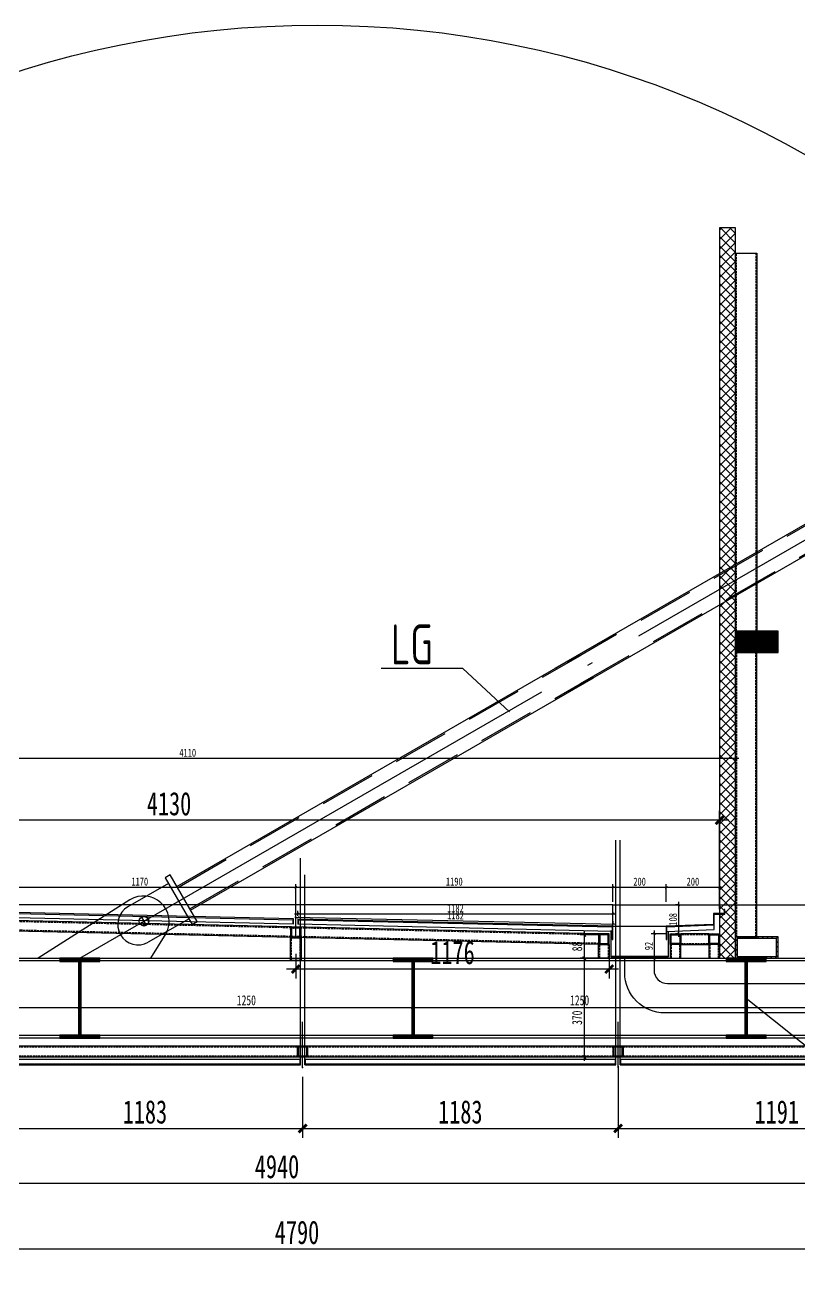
# Model space of a CAD drawing. Header units: millimetres. Extents: x 1519249 to 1604651, y -416196 to -347833.
# Drawn here: x 1575384 to 1578287, y -358724 to -354026 of the extents above; entities that cross this region are included whole.
import ezdxf

# ---------------------------------------------------------------- set-up
doc = ezdxf.new("R2010")
doc.units = ezdxf.units.MM
doc.header["$LTSCALE"] = 1000
doc.header["$MEASUREMENT"] = 0
for name, pattern in [('$0$DASH', [0.35, 0.25, -0.1]), ('D3轴线点划线', [1.9, 1.2, -0.3, 0.1, -0.3]), ('DASHED', [0.75, 0.5, -0.25]), ('DOTE', [2.42, 2, -0.2, 0.02, -0.2])]:
    doc.linetypes.add(name, pattern=pattern)
doc.layers.get('Defpoints').update_dxf_attribs({"color": 190})
for name, color, linetype in [('C-DOTE', 8, 'D3轴线点划线'), ('COLU_NUM', 7, 'Continuous'), ('F-CASTFIX', 1, 'Continuous'), ('F-hidden', 8, 'DASHED'), ('F-TEXT', 7, 'Continuous'), ('S-grid', 14, 'DOTE'), ('S-STEEL', 111, 'Continuous'), ('S-STEEL-COLU', 62, 'Continuous')]:
    doc.layers.add(name, color=color, linetype=linetype)
doc.styles.add('TSSD_Dimension', font='tssdeng.shx', dxfattribs={"width": 0.7, "bigfont": 'hztxt.shx'})
doc.styles.add('黑体', font='simhei.ttf', dxfattribs={"width": 0.7})
doc.dimstyles.new('副本 (3) BZ-35', dxfattribs={"dimscale": 35, "dimtxt": 2.5, "dimasz": 0.6, "dimexe": 1, "dimexo": 1, "dimgap": 0.5, "dimtad": 1, "dimdec": 0, "dimdsep": 46, "dimtxsty": '黑体', "dimblk": 'ARCHTICK', "dimcen": 3, "dimdle": 1, "dimclrd": 1, "dimclre": 1, "dimclrt": 2, "dimadec": 1, "dimazin": 0, "dimtfac": 1, "dimtdec": 0, "dimtix": 1, "dimtmove": 2, "dimatfit": 3, "dimldrblk": 'DOTSMALL', "dimfxl": 0, "dimtolj": 1, "dimtzin": 0, "dimarcsym": 0})
doc.dimstyles.new('副本 BZ-10', dxfattribs={"dimscale": 15, "dimtxt": 2.5, "dimasz": 0.6, "dimexe": 1, "dimexo": 1, "dimgap": 0.5, "dimtad": 1, "dimdec": 0, "dimdsep": 46, "dimtxsty": '黑体', "dimblk": 'ARCHTICK', "dimcen": 3, "dimdle": 1, "dimclrd": 1, "dimclre": 1, "dimclrt": 2, "dimadec": 1, "dimazin": 0, "dimtfac": 1, "dimtdec": 0, "dimtix": 1, "dimtmove": 2, "dimatfit": 3, "dimldrblk": 'DOTSMALL', "dimfxl": 0, "dimtolj": 1, "dimtzin": 0, "dimarcsym": 0})
doc.dimstyles.new('副本 BZ-6', dxfattribs={"dimscale": 12, "dimtxt": 2.5, "dimasz": 0.5, "dimexe": 1, "dimexo": 1, "dimgap": 0.5, "dimtad": 1, "dimdec": 0, "dimdsep": 46, "dimtxsty": '黑体', "dimblk": 'ARCHTICK', "dimcen": 3, "dimdle": 1, "dimclrd": 1, "dimclre": 1, "dimclrt": 2, "dimadec": 1, "dimazin": 0, "dimtfac": 1, "dimtdec": 0, "dimtix": 1, "dimtmove": 2, "dimatfit": 3, "dimldrblk": 'DOTSMALL', "dimfxl": 0, "dimtolj": 1, "dimtzin": 0, "dimarcsym": 0})

# ---------------------------------------------------------------- blocks, each defined once
blk = doc.blocks.new('*U4')
at = {"layer": 'C-DOTE'}
for p, q in [((50, 120), (92, 120)), ((71, 141), (71, 99))]:
    blk.add_line(p, q, dxfattribs=at)
at = {"layer": 'F-CASTFIX'}
for p, q in [((250, 211), (41, 211)), ((275, 180.5), (2344.7, 180.5)), ((275, 59.5), (2344.7, 59.5)), ((250, 29), (41, 29))]:
    blk.add_line(p, q, dxfattribs=at)
blk.add_lwpolyline([(250, 0), (275, 0), (275, 240), (250, 240)], close=True, dxfattribs=at)
blk.add_circle((71, 120), 21, dxfattribs=at)
blk.add_arc((41, 120), 91, 90, 270, dxfattribs=at)
at = {"layer": 'F-hidden', "color": 251, "ltscale": 0.5}
for p, q in [((275, 174.5), (2344.7, 174.5)), ((275, 65.5), (2344.7, 65.5))]:
    blk.add_line(p, q, dxfattribs=at)
blk = doc.blocks.new('*U3')
at = {"layer": 'C-DOTE'}
for p, q in [((50, 120), (92, 120)), ((71, 141), (71, 99))]:
    blk.add_line(p, q, dxfattribs=at)
at = {"layer": 'F-CASTFIX'}
for p, q in [((250, 211), (41, 211)), ((275, 180.5), (1712.3, 180.5)), ((275, 59.5), (1712.3, 59.5)), ((250, 29), (41, 29))]:
    blk.add_line(p, q, dxfattribs=at)
blk.add_lwpolyline([(250, 0), (275, 0), (275, 240), (250, 240)], close=True, dxfattribs=at)
blk.add_circle((71, 120), 21, dxfattribs=at)
blk.add_arc((41, 120), 91, 90, 270, dxfattribs=at)
at = {"layer": 'F-hidden', "color": 251, "ltscale": 0.5}
for p, q in [((275, 174.5), (1712.3, 174.5)), ((275, 65.5), (1712.3, 65.5))]:
    blk.add_line(p, q, dxfattribs=at)
blk = doc.blocks.new('_ArchTick')
at = {"color": 0, "linetype": 'ByBlock', "const_width": 0.5}
blk.add_lwpolyline([(-0.71, -0.71), (0.71, 0.71)], dxfattribs=at)
blk = doc.blocks.new('*D140')
at = {"color": 1, "lineweight": -2, "transparency": 16777216}
for p, q in [((1573993.9, -357709.4), (1575603.9, -357709.4)), ((1574008.9, -357810), (1574008.9, -357694.4)), ((1575588.9, -357810), (1575588.9, -357694.4))]:
    blk.add_line(p, q, dxfattribs=at)
at = {"layer": 'Defpoints', "color": 0, "transparency": 16777216}
for p in [(1575588.9, -357709.4), (1574008.9, -357825), (1575588.9, -357825)]:
    blk.add_point(p, dxfattribs=at)
at = {"color": 1, "lineweight": -2, "transparency": 16777216, "xscale": 9, "yscale": 9, "zscale": 9, "rotation": 180}
blk.add_blockref('_ArchTick', (1574008.9, -357709.4), dxfattribs=at)
at = {"color": 1, "lineweight": -2, "transparency": 16777216, "xscale": 9, "yscale": 9, "zscale": 9}
blk.add_blockref('_ArchTick', (1575588.9, -357709.4), dxfattribs=at)
at = {"color": 2, "transparency": 16777216, "insert": (1574798.9, -357683), "char_height": 37.5, "attachment_point": 5, "style": '黑体'}
blk.add_mtext('\\A1;1580', dxfattribs=at)
blk = doc.blocks.new('_DotSmall')
at = {"color": 0, "linetype": 'ByBlock', "const_width": 0.5}
blk.add_lwpolyline([(-0.0625, 0, 1), (0.0625, 0, 1)], format="xyb", close=True, dxfattribs=at)
blk = doc.blocks.new('*D141')
at = {"color": 1, "lineweight": -2, "transparency": 16777216}
for p, q in [((1575573.9, -357709.4), (1576853.9, -357709.4)), ((1575588.9, -357810), (1575588.9, -357694.4)), ((1576838.9, -357810), (1576838.9, -357694.4))]:
    blk.add_line(p, q, dxfattribs=at)
at = {"layer": 'Defpoints', "color": 0, "transparency": 16777216}
for p in [(1576838.9, -357709.4), (1575588.9, -357825), (1576838.9, -357825)]:
    blk.add_point(p, dxfattribs=at)
at = {"color": 1, "lineweight": -2, "transparency": 16777216, "xscale": 9, "yscale": 9, "zscale": 9, "rotation": 180}
blk.add_blockref('_ArchTick', (1575588.9, -357709.4), dxfattribs=at)
at = {"color": 1, "lineweight": -2, "transparency": 16777216, "xscale": 9, "yscale": 9, "zscale": 9}
blk.add_blockref('_ArchTick', (1576838.9, -357709.4), dxfattribs=at)
at = {"color": 2, "transparency": 16777216, "insert": (1576213.9, -357683), "char_height": 37.5, "attachment_point": 5, "style": '黑体'}
blk.add_mtext('\\A1;1250', dxfattribs=at)
blk = doc.blocks.new('*D142')
at = {"color": 1, "lineweight": -2, "transparency": 16777216}
for p, q in [((1576823.9, -357709.4), (1578103.9, -357709.4)), ((1576838.9, -357810), (1576838.9, -357694.4)), ((1578088.9, -357810), (1578088.9, -357694.4))]:
    blk.add_line(p, q, dxfattribs=at)
at = {"layer": 'Defpoints', "color": 0, "transparency": 16777216}
for p in [(1578088.9, -357709.4), (1576838.9, -357825), (1578088.9, -357825)]:
    blk.add_point(p, dxfattribs=at)
at = {"color": 1, "lineweight": -2, "transparency": 16777216, "xscale": 9, "yscale": 9, "zscale": 9, "rotation": 180}
blk.add_blockref('_ArchTick', (1576838.9, -357709.4), dxfattribs=at)
at = {"color": 1, "lineweight": -2, "transparency": 16777216, "xscale": 9, "yscale": 9, "zscale": 9}
blk.add_blockref('_ArchTick', (1578088.9, -357709.4), dxfattribs=at)
at = {"color": 2, "transparency": 16777216, "insert": (1577463.9, -357683), "char_height": 37.5, "attachment_point": 5, "style": '黑体'}
blk.add_mtext('\\A1;1250', dxfattribs=at)
blk = doc.blocks.new('*D143')
at = {"color": 1, "lineweight": -2, "transparency": 16777216}
for p, q in [((1578073.9, -357709.4), (1578813.9, -357709.4)), ((1578088.9, -357810), (1578088.9, -357694.4)), ((1578798.9, -357810), (1578798.9, -357694.4))]:
    blk.add_line(p, q, dxfattribs=at)
at = {"layer": 'Defpoints', "color": 0, "transparency": 16777216}
for p in [(1578798.9, -357709.4), (1578088.9, -357825), (1578798.9, -357825)]:
    blk.add_point(p, dxfattribs=at)
at = {"color": 1, "lineweight": -2, "transparency": 16777216, "xscale": 9, "yscale": 9, "zscale": 9, "rotation": 180}
blk.add_blockref('_ArchTick', (1578088.9, -357709.4), dxfattribs=at)
at = {"color": 1, "lineweight": -2, "transparency": 16777216, "xscale": 9, "yscale": 9, "zscale": 9}
blk.add_blockref('_ArchTick', (1578798.9, -357709.4), dxfattribs=at)
at = {"color": 2, "transparency": 16777216, "insert": (1578443.9, -357683), "char_height": 37.5, "attachment_point": 5, "style": '黑体'}
blk.add_mtext('\\A1;710', dxfattribs=at)
blk = doc.blocks.new('*D144')
at = {"color": 1, "lineweight": -2, "transparency": 16777216}
for p, q in [((1573858.9, -357341.5), (1573858.9, -356972.8)), ((1577988.9, -357341.5), (1577988.9, -356972.8)), ((1578023.9, -357007.8), (1573823.9, -357007.8))]:
    blk.add_line(p, q, dxfattribs=at)
at = {"layer": 'Defpoints', "color": 0, "transparency": 16777216}
for p in [(1573858.9, -357007.8), (1573858.9, -357376.5), (1577988.9, -357376.5)]:
    blk.add_point(p, dxfattribs=at)
at = {"color": 1, "lineweight": -2, "transparency": 16777216, "xscale": 21, "yscale": 21, "zscale": 21, "rotation": 180}
blk.add_blockref('_ArchTick', (1573858.9, -357007.8), dxfattribs=at)
at = {"color": 1, "lineweight": -2, "transparency": 16777216, "xscale": 21, "yscale": 21, "zscale": 21}
blk.add_blockref('_ArchTick', (1577988.9, -357007.8), dxfattribs=at)
at = {"color": 2, "transparency": 16777216, "insert": (1575923.9, -356946.1), "char_height": 87.5, "attachment_point": 5, "style": '黑体'}
blk.add_mtext('\\A1;4130', dxfattribs=at)
blk = doc.blocks.new('grgrgrthgthtj')
h = blk.add_hatch()
h.set_pattern_fill('ANSI31', color=2, scale=15)
h.paths.add_polyline_path([(1481953.8, -312443.6), (1481985.8, -312443.6), (1481985.8, -312411.6), (1481953.8, -312411.6)], flags=16)
h.paths.add_polyline_path([(1481949.8, -312447.6), (1481989.8, -312447.6), (1481989.8, -312407.6), (1481949.8, -312407.6)])
at = {"color": 2}
for points in [[(1481949.8, -312447.6), (1481989.8, -312447.6), (1481989.8, -312407.6), (1481949.8, -312407.6)], [(1481953.8, -312443.6), (1481985.8, -312443.6), (1481985.8, -312411.6), (1481953.8, -312411.6)]]:
    blk.add_lwpolyline(points, close=True, dxfattribs=at)
blk = doc.blocks.new('*D149')
at = {"color": 1, "lineweight": -2, "transparency": 16777216}
for p, q in [((1577576.9, -357259.2), (1577800.9, -357259.2)), ((1577588.9, -357313.2), (1577588.9, -357247.2)), ((1577788.9, -357313.2), (1577788.9, -357247.2))]:
    blk.add_line(p, q, dxfattribs=at)
at = {"layer": 'Defpoints', "color": 0, "transparency": 16777216}
for p in [(1577788.9, -357259.2), (1577588.9, -357325.2), (1577788.9, -357325.2)]:
    blk.add_point(p, dxfattribs=at)
at = {"color": 1, "lineweight": -2, "transparency": 16777216, "xscale": 6, "yscale": 6, "zscale": 6, "rotation": 180}
blk.add_blockref('_ArchTick', (1577588.9, -357259.2), dxfattribs=at)
at = {"color": 1, "lineweight": -2, "transparency": 16777216, "xscale": 6, "yscale": 6, "zscale": 6}
blk.add_blockref('_ArchTick', (1577788.9, -357259.2), dxfattribs=at)
at = {"color": 2, "transparency": 16777216, "insert": (1577688.9, -357238), "char_height": 30, "attachment_point": 5, "style": '黑体'}
blk.add_mtext('\\A1;200', dxfattribs=at)
blk = doc.blocks.new('*D150')
at = {"color": 1, "lineweight": -2, "transparency": 16777216}
for p, q in [((1577776.9, -357259.2), (1578000.9, -357259.2)), ((1577788.9, -357313.2), (1577788.9, -357247.2)), ((1577988.9, -357313.2), (1577988.9, -357247.2))]:
    blk.add_line(p, q, dxfattribs=at)
at = {"layer": 'Defpoints', "color": 0, "transparency": 16777216}
for p in [(1577988.9, -357259.2), (1577788.9, -357325.2), (1577988.9, -357325.2)]:
    blk.add_point(p, dxfattribs=at)
at = {"color": 1, "lineweight": -2, "transparency": 16777216, "xscale": 6, "yscale": 6, "zscale": 6, "rotation": 180}
blk.add_blockref('_ArchTick', (1577788.9, -357259.2), dxfattribs=at)
at = {"color": 1, "lineweight": -2, "transparency": 16777216, "xscale": 6, "yscale": 6, "zscale": 6}
blk.add_blockref('_ArchTick', (1577988.9, -357259.2), dxfattribs=at)
at = {"color": 2, "transparency": 16777216, "insert": (1577888.9, -357238), "char_height": 30, "attachment_point": 5, "style": '黑体'}
blk.add_mtext('\\A1;200', dxfattribs=at)
blk = doc.blocks.new('*D153')
at = {"color": 1, "lineweight": -2, "transparency": 16777216}
for p, q in [((1573858.9, -357969.9), (1573858.9, -358403.6)), ((1578798.9, -357969.9), (1578798.9, -358403.6)), ((1573823.9, -358368.6), (1578833.9, -358368.6))]:
    blk.add_line(p, q, dxfattribs=at)
at = {"layer": 'Defpoints', "color": 0, "transparency": 16777216}
for p in [(1573858.9, -357934.9), (1578798.9, -357934.9), (1578798.9, -358368.6)]:
    blk.add_point(p, dxfattribs=at)
at = {"color": 1, "lineweight": -2, "transparency": 16777216, "xscale": 21, "yscale": 21, "zscale": 21, "rotation": 180}
blk.add_blockref('_ArchTick', (1573858.9, -358368.6), dxfattribs=at)
at = {"color": 1, "lineweight": -2, "transparency": 16777216, "xscale": 21, "yscale": 21, "zscale": 21}
blk.add_blockref('_ArchTick', (1578798.9, -358368.6), dxfattribs=at)
at = {"color": 2, "transparency": 16777216, "insert": (1576328.9, -358306.9), "char_height": 87.5, "attachment_point": 5, "style": '黑体'}
blk.add_mtext('\\A1;4940', dxfattribs=at)
blk = doc.blocks.new('*D154')
at = {"color": 1, "lineweight": -2, "transparency": 16777216}
for p, q in [((1574008.9, -357860), (1574008.9, -358650.3)), ((1578798.9, -357860), (1578798.9, -358650.3)), ((1573973.9, -358615.3), (1578833.9, -358615.3))]:
    blk.add_line(p, q, dxfattribs=at)
at = {"layer": 'Defpoints', "color": 0, "transparency": 16777216}
for p in [(1574008.9, -357825), (1578798.9, -357825), (1578798.9, -358615.3)]:
    blk.add_point(p, dxfattribs=at)
at = {"color": 1, "lineweight": -2, "transparency": 16777216, "xscale": 21, "yscale": 21, "zscale": 21, "rotation": 180}
blk.add_blockref('_ArchTick', (1574008.9, -358615.3), dxfattribs=at)
at = {"color": 1, "lineweight": -2, "transparency": 16777216, "xscale": 21, "yscale": 21, "zscale": 21}
blk.add_blockref('_ArchTick', (1578798.9, -358615.3), dxfattribs=at)
at = {"color": 2, "transparency": 16777216, "insert": (1576403.9, -358553.6), "char_height": 87.5, "attachment_point": 5, "style": '黑体'}
blk.add_mtext('\\A1;4790', dxfattribs=at)
blk = doc.blocks.new('*D156')
at = {"color": 1, "lineweight": -2, "transparency": 16777216}
for p, q in [((1576399, -357508.4), (1576399, -357600.6)), ((1577575.2, -357508.4), (1577575.2, -357600.6)), ((1577610.2, -357565.6), (1576364, -357565.6))]:
    blk.add_line(p, q, dxfattribs=at)
at = {"layer": 'Defpoints', "color": 0, "transparency": 16777216}
for p in [(1576399, -357473.4), (1577575.2, -357473.4), (1576399, -357565.6)]:
    blk.add_point(p, dxfattribs=at)
at = {"color": 1, "lineweight": -2, "transparency": 16777216, "xscale": 21, "yscale": 21, "zscale": 21}
for p, rotation in [((1576399, -357565.6), 180.0000000000028), ((1577575.2, -357565.6), 2.797762022055394e-12)]:
    blk.add_blockref('_ArchTick', p, dxfattribs=dict(at, rotation=rotation))
at = {"color": 2, "transparency": 16777216, "insert": (1576987.1, -357504.3), "char_height": 87.5, "attachment_point": 5, "style": '黑体'}
blk.add_mtext('\\A1;1176', dxfattribs=at)
blk = doc.blocks.new('*D157')
at = {"color": 1, "lineweight": -2, "transparency": 16777216}
for p, q in [((1577556.2, -357437.4), (1577466.2, -357437.4)), ((1577481.2, -357422.4), (1577481.2, -357540)), ((1577556.2, -357525), (1577466.2, -357525))]:
    blk.add_line(p, q, dxfattribs=at)
at = {"layer": 'Defpoints', "color": 0, "transparency": 16777216}
for p in [(1577571.2, -357437.4), (1577481.2, -357525), (1577571.2, -357525)]:
    blk.add_point(p, dxfattribs=at)
at = {"color": 1, "lineweight": -2, "transparency": 16777216, "xscale": 9, "yscale": 9, "zscale": 9}
for p, rotation in [((1577481.2, -357437.4), 90), ((1577481.2, -357525), 270)]:
    blk.add_blockref('_ArchTick', p, dxfattribs=dict(at, rotation=rotation))
at = {"color": 2, "transparency": 16777216, "insert": (1577454.9, -357481.2), "char_height": 37.5, "attachment_point": 5, "rotation": 90, "style": '黑体'}
blk.add_mtext('\\A1;88', dxfattribs=at)
blk = doc.blocks.new('*D158')
at = {"color": 1, "lineweight": -2, "transparency": 16777216}
for p, q in [((1577560.2, -357525), (1577466.2, -357525)), ((1577481.2, -357510), (1577481.2, -357910)), ((1577560.2, -357895), (1577466.2, -357895))]:
    blk.add_line(p, q, dxfattribs=at)
at = {"layer": 'Defpoints', "color": 0, "transparency": 16777216}
for p in [(1577575.2, -357525), (1577481.2, -357895), (1577575.2, -357895)]:
    blk.add_point(p, dxfattribs=at)
at = {"color": 1, "lineweight": -2, "transparency": 16777216, "xscale": 9, "yscale": 9, "zscale": 9}
for p, rotation in [((1577481.2, -357525), 90), ((1577481.2, -357895), 270)]:
    blk.add_blockref('_ArchTick', p, dxfattribs=dict(at, rotation=rotation))
at = {"color": 2, "transparency": 16777216, "insert": (1577454.7, -357748.3), "char_height": 37.5, "attachment_point": 5, "rotation": 90, "style": '黑体'}
blk.add_mtext('\\A1;370', dxfattribs=at)
blk = doc.blocks.new('*D165')
at = {"color": 1, "lineweight": -2, "transparency": 16777216}
for p, q in [((1575241.9, -357969.9), (1575241.9, -358198.2)), ((1576424.9, -357969.9), (1576424.9, -358198.2)), ((1575206.9, -358163.2), (1576459.9, -358163.2))]:
    blk.add_line(p, q, dxfattribs=at)
at = {"layer": 'Defpoints', "color": 0, "transparency": 16777216}
for p in [(1575241.9, -357934.9), (1576424.9, -357934.9), (1576424.9, -358163.2)]:
    blk.add_point(p, dxfattribs=at)
at = {"color": 1, "lineweight": -2, "transparency": 16777216, "xscale": 21, "yscale": 21, "zscale": 21, "rotation": 180}
blk.add_blockref('_ArchTick', (1575241.9, -358163.2), dxfattribs=at)
at = {"color": 1, "lineweight": -2, "transparency": 16777216, "xscale": 21, "yscale": 21, "zscale": 21}
blk.add_blockref('_ArchTick', (1576424.9, -358163.2), dxfattribs=at)
at = {"color": 2, "transparency": 16777216, "insert": (1575833.4, -358101.9), "char_height": 87.5, "attachment_point": 5, "style": '黑体'}
blk.add_mtext('\\A1;1183', dxfattribs=at)
blk = doc.blocks.new('*D166')
at = {"color": 1, "lineweight": -2, "transparency": 16777216}
for p, q in [((1576424.9, -357969.9), (1576424.9, -358198.2)), ((1577607.9, -357930), (1577607.9, -358198.2)), ((1576389.9, -358163.2), (1577642.9, -358163.2))]:
    blk.add_line(p, q, dxfattribs=at)
at = {"layer": 'Defpoints', "color": 0, "transparency": 16777216}
for p in [(1577607.9, -357895), (1576424.9, -357934.9), (1577607.9, -358163.2)]:
    blk.add_point(p, dxfattribs=at)
at = {"color": 1, "lineweight": -2, "transparency": 16777216, "xscale": 21, "yscale": 21, "zscale": 21, "rotation": 180}
blk.add_blockref('_ArchTick', (1576424.9, -358163.2), dxfattribs=at)
at = {"color": 1, "lineweight": -2, "transparency": 16777216, "xscale": 21, "yscale": 21, "zscale": 21}
blk.add_blockref('_ArchTick', (1577607.9, -358163.2), dxfattribs=at)
at = {"color": 2, "transparency": 16777216, "insert": (1577016.4, -358101.9), "char_height": 87.5, "attachment_point": 5, "style": '黑体'}
blk.add_mtext('\\A1;1183', dxfattribs=at)
blk = doc.blocks.new('*D167')
at = {"color": 1, "lineweight": -2, "transparency": 16777216}
for p, q in [((1577607.9, -357930), (1577607.9, -358198.2)), ((1578798.9, -357930), (1578798.9, -358198.2)), ((1577572.9, -358163.2), (1578833.9, -358163.2))]:
    blk.add_line(p, q, dxfattribs=at)
at = {"layer": 'Defpoints', "color": 0, "transparency": 16777216}
for p in [(1577607.9, -357895), (1578798.9, -357895), (1578798.9, -358163.2)]:
    blk.add_point(p, dxfattribs=at)
at = {"color": 1, "lineweight": -2, "transparency": 16777216, "xscale": 21, "yscale": 21, "zscale": 21, "rotation": 180}
blk.add_blockref('_ArchTick', (1577607.9, -358163.2), dxfattribs=at)
at = {"color": 1, "lineweight": -2, "transparency": 16777216, "xscale": 21, "yscale": 21, "zscale": 21}
blk.add_blockref('_ArchTick', (1578798.9, -358163.2), dxfattribs=at)
at = {"color": 2, "transparency": 16777216, "insert": (1578203.4, -358101.9), "char_height": 87.5, "attachment_point": 5, "style": '黑体'}
blk.add_mtext('\\A1;1191', dxfattribs=at)
blk = doc.blocks.new('*D169')
at = {"color": 1, "lineweight": -2, "transparency": 16777216}
for p, q in [((1575217, -357259), (1576411, -357259)), ((1575229, -357313), (1575229, -357247)), ((1576399, -357313), (1576399, -357247))]:
    blk.add_line(p, q, dxfattribs=at)
at = {"layer": 'Defpoints', "color": 0, "transparency": 16777216}
for p in [(1576399, -357259), (1575229, -357325), (1576399, -357325)]:
    blk.add_point(p, dxfattribs=at)
at = {"color": 1, "lineweight": -2, "transparency": 16777216, "xscale": 6, "yscale": 6, "zscale": 6, "rotation": 180}
blk.add_blockref('_ArchTick', (1575229, -357259), dxfattribs=at)
at = {"color": 1, "lineweight": -2, "transparency": 16777216, "xscale": 6, "yscale": 6, "zscale": 6}
blk.add_blockref('_ArchTick', (1576399, -357259), dxfattribs=at)
at = {"color": 2, "transparency": 16777216, "insert": (1575814, -357237.8), "char_height": 30, "attachment_point": 5, "style": '黑体'}
blk.add_mtext('\\A1;1170', dxfattribs=at)
blk = doc.blocks.new('*D170')
at = {"color": 1, "lineweight": -2, "transparency": 16777216}
for p, q in [((1576387, -357259), (1577600.9, -357259.2)), ((1576399, -357313), (1576399, -357247)), ((1577588.9, -357313.2), (1577588.9, -357247.2))]:
    blk.add_line(p, q, dxfattribs=at)
at = {"layer": 'Defpoints', "color": 0, "transparency": 16777216}
for p in [(1577588.9, -357259.2), (1576399, -357325), (1577588.9, -357325.2)]:
    blk.add_point(p, dxfattribs=at)
at = {"color": 1, "lineweight": -2, "transparency": 16777216, "xscale": 6, "yscale": 6, "zscale": 6}
for p, rotation in [((1576399, -357259), 179.9910516406257), ((1577588.9, -357259.2), 359.9910516406256)]:
    blk.add_blockref('_ArchTick', p, dxfattribs=dict(at, rotation=rotation))
at = {"color": 2, "transparency": 16777216, "insert": (1576993.9, -357237.9), "char_height": 30, "attachment_point": 5, "rotation": 359.9911, "style": '黑体'}
blk.add_mtext('\\A1;1190', dxfattribs=at)
blk = doc.blocks.new('*D341')
at = {"color": 1, "lineweight": -2, "transparency": 16777216}
for p, q in [((1577791.2, -357433.4), (1577732.5, -357433.4)), ((1577744.5, -357537), (1577744.5, -357421.4)), ((1577791.2, -357525), (1577732.5, -357525))]:
    blk.add_line(p, q, dxfattribs=at)
at = {"layer": 'Defpoints', "color": 0, "transparency": 16777216}
for p in [(1577744.5, -357433.4), (1577803.2, -357433.4), (1577803.2, -357525)]:
    blk.add_point(p, dxfattribs=at)
at = {"color": 1, "lineweight": -2, "transparency": 16777216, "xscale": 6, "yscale": 6, "zscale": 6}
for p, rotation in [((1577744.5, -357433.4), 90), ((1577744.5, -357525), 270)]:
    blk.add_blockref('_ArchTick', p, dxfattribs=dict(at, rotation=rotation))
at = {"color": 2, "transparency": 16777216, "insert": (1577723.5, -357479.2), "char_height": 30, "attachment_point": 5, "rotation": 90, "style": '黑体'}
blk.add_mtext('\\A1;92', dxfattribs=at)
blk = doc.blocks.new('*D342')
at = {"color": 1, "lineweight": -2, "transparency": 16777216}
for p, q in [((1577835.6, -357445.4), (1577835.6, -357313.2)), ((1577831.2, -357325.2), (1577823.6, -357325.2)), ((1577831.2, -357433.4), (1577823.6, -357433.4))]:
    blk.add_line(p, q, dxfattribs=at)
at = {"layer": 'Defpoints', "color": 0, "transparency": 16777216}
for p in [(1577835.6, -357325.2), (1577843.2, -357325.2), (1577843.2, -357433.4)]:
    blk.add_point(p, dxfattribs=at)
at = {"color": 1, "lineweight": -2, "transparency": 16777216, "xscale": 6, "yscale": 6, "zscale": 6}
for p, rotation in [((1577835.6, -357325.2), 90), ((1577835.6, -357433.4), 270)]:
    blk.add_blockref('_ArchTick', p, dxfattribs=dict(at, rotation=rotation))
at = {"color": 2, "transparency": 16777216, "insert": (1577814.4, -357379.3), "char_height": 30, "attachment_point": 5, "rotation": 90, "style": '黑体'}
blk.add_mtext('\\A1;108', dxfattribs=at)
blk = doc.blocks.new('*D604')
at = {"color": 1, "lineweight": -2, "transparency": 16777216}
for p, q in [((1578060.9, -356775.9), (1573926.9, -356775.9)), ((1573938.9, -357433), (1573938.9, -356763.9)), ((1578048.9, -357433), (1578048.9, -356763.9))]:
    blk.add_line(p, q, dxfattribs=at)
at = {"layer": 'Defpoints', "color": 0, "transparency": 16777216}
for p in [(1573938.9, -356775.9), (1573938.9, -357445), (1578048.9, -357445)]:
    blk.add_point(p, dxfattribs=at)
at = {"color": 1, "lineweight": -2, "transparency": 16777216, "xscale": 6, "yscale": 6, "zscale": 6, "rotation": 180}
blk.add_blockref('_ArchTick', (1573938.9, -356775.9), dxfattribs=at)
at = {"color": 1, "lineweight": -2, "transparency": 16777216, "xscale": 6, "yscale": 6, "zscale": 6}
blk.add_blockref('_ArchTick', (1578048.9, -356775.9), dxfattribs=at)
at = {"color": 2, "transparency": 16777216, "insert": (1575993.9, -356754.7), "char_height": 30, "attachment_point": 5, "style": '黑体'}
blk.add_mtext('\\A1;4110', dxfattribs=at)
blk = doc.blocks.new('*D621')
at = {"color": 1, "lineweight": -2, "transparency": 16777216}
for p, q in [((1576395, -357358.9), (1577600.9, -357358.7)), ((1576407, -357366), (1576407, -357346.9)), ((1577588.9, -357365.8), (1577588.9, -357346.7))]:
    blk.add_line(p, q, dxfattribs=at)
at = {"layer": 'Defpoints', "color": 0, "transparency": 16777216}
for p in [(1577588.9, -357358.7), (1576407, -357378), (1577588.9, -357377.8)]:
    blk.add_point(p, dxfattribs=at)
at = {"color": 1, "lineweight": -2, "transparency": 16777216, "xscale": 6, "yscale": 6, "zscale": 6}
for p, rotation in [((1576407, -357358.9), 180.008397431927), ((1577588.9, -357358.7), 0.00839743192701946)]:
    blk.add_blockref('_ArchTick', p, dxfattribs=dict(at, rotation=rotation))
at = {"color": 2, "transparency": 16777216, "insert": (1576997.9, -357337.8), "char_height": 30, "attachment_point": 5, "rotation": 0.0084, "style": '黑体'}
blk.add_mtext('\\A1;1182', dxfattribs=at)
blk = doc.blocks.new('*D622')
at = {"color": 1, "lineweight": -2, "transparency": 16777216}
for p, q in [((1576407.2, -357366), (1576407.4, -357360.1)), ((1577601, -357399), (1576395.1, -357371.8)), ((1577589.2, -357392.6), (1577589.3, -357386.7))]:
    blk.add_line(p, q, dxfattribs=at)
at = {"layer": 'Defpoints', "color": 0, "transparency": 16777216}
for p in [(1576407, -357378), (1576407.1, -357372.1), (1577588.9, -357404.6)]:
    blk.add_point(p, dxfattribs=at)
at = {"color": 1, "lineweight": -2, "transparency": 16777216, "xscale": 6, "yscale": 6, "zscale": 6}
for p, rotation in [((1576407.1, -357372.1), 178.7078335390654), ((1577589, -357398.7), 358.7078335390654)]:
    blk.add_blockref('_ArchTick', p, dxfattribs=dict(at, rotation=rotation))
at = {"color": 2, "transparency": 16777216, "insert": (1576998.5, -357364.4), "char_height": 30, "attachment_point": 5, "rotation": 358.7078, "style": '黑体'}
blk.add_mtext('\\A1;1182', dxfattribs=at)

msp = doc.modelspace()

# ---------------------------------------------------------------- hatches: boundary and pattern name
h = msp.add_hatch()
h.set_pattern_fill('ANSI37', color=254, scale=200)
h.set_pattern_definition([(45, (92169.05, -45447.421), (-17.67766953, 17.67766953), []), (135, (92169.05, -45447.421), (-17.67766953, -17.67766953), [])])
h.paths.add_polyline_path([(1577988.9, -357525), (1578048.9, -357525), (1578048.9, -354786.2), (1577988.9, -354786.2)])
h = msp.add_hatch()
h.set_pattern_fill('ANSI31', color=2, scale=15)
h.set_pattern_definition([(45, (92169.0511, -44300.9072), (-1.3258252147, 1.3258252147), [])])
h.paths.add_polyline_path([(1578048.9, -356298.5), (1578048.9, -356378.5), (1578208.9, -356378.5), (1578208.9, -356298.5)])
h = msp.add_hatch()
h.set_pattern_fill('ANSI31', color=256, scale=100)
h.paths.add_polyline_path([(1578054.9, -357451), (1578054.9, -357519), (1578202.9, -357519), (1578202.9, -357451)], flags=16)
h.paths.add_polyline_path([(1578048.9, -357445), (1578048.9, -357525), (1578208.9, -357525), (1578208.9, -357445)])
at = {"layer": 'S-STEEL'}
h = msp.add_hatch(dxfattribs=at)
h.set_pattern_fill('ANSI31', color=256, scale=10, style=0)
h.set_pattern_definition([(45, (185143.8672, -87265.1281), (-0.8838834765, 0.8838834765), [])])
h.paths.add_polyline_path([(1575513.9, -357525), (1575513.9, -357537), (1575583.9, -357537), (1575583.9, -357813), (1575513.9, -357813), (1575513.9, -357825), (1575663.9, -357825), (1575663.9, -357813), (1575593.9, -357813), (1575593.9, -357537), (1575663.9, -357537), (1575663.9, -357525)])
h = msp.add_hatch(dxfattribs=at)
h.set_pattern_fill('ANSI31', color=256, scale=10, style=0)
h.set_pattern_definition([(45, (186393.8672, -87265.1281), (-0.8838834765, 0.8838834765), [])])
h.paths.add_polyline_path([(1576763.9, -357525), (1576763.9, -357537), (1576833.9, -357537), (1576833.9, -357813), (1576763.9, -357813), (1576763.9, -357825), (1576913.9, -357825), (1576913.9, -357813), (1576843.9, -357813), (1576843.9, -357537), (1576913.9, -357537), (1576913.9, -357525)])
h = msp.add_hatch(dxfattribs=at)
h.set_pattern_fill('ANSI31', color=256, scale=10, style=0)
h.set_pattern_definition([(45, (187643.8672, -87265.1281), (-0.8838834765, 0.8838834765), [])])
h.paths.add_polyline_path([(1578013.9, -357525), (1578013.9, -357537), (1578083.9, -357537), (1578083.9, -357813), (1578013.9, -357813), (1578013.9, -357825), (1578163.9, -357825), (1578163.9, -357813), (1578093.9, -357813), (1578093.9, -357537), (1578163.9, -357537), (1578163.9, -357525)])

# ---------------------------------------------------------------- linework, layer by layer
at = {"color": 6}
msp.add_line((1577588.9, -357404.6), (1577840.1, -357404.6), dxfattribs=at)
msp.add_line((1578088.9, -357675), (1578931, -358346.4))
at = {"color": 3}
msp.add_lwpolyline([(1577988.9, -357525), (1578048.9, -357525), (1578048.9, -354786.2), (1577988.9, -354786.2)], close=True, dxfattribs=at)
at = {"color": 2}
for points in [[(1578048.9, -354881.6), (1578128.9, -354881.6), (1578128.9, -356298.5), (1578048.9, -356298.5)], [(1578048.9, -356298.5), (1578048.9, -356378.5), (1578208.9, -356378.5), (1578208.9, -356298.5)], [(1578054.9, -356304.5), (1578054.9, -356372.5), (1578202.9, -356372.5), (1578202.9, -356304.5)], [(1578048.9, -357445), (1578128.9, -357445), (1578128.9, -356378.5), (1578048.9, -356378.5)], [(1576419, -357533.8), (1576379, -357533.8), (1576379, -357448.4), (1576419, -357448.4)], [(1577843.2, -357433.4), (1577843.2, -357473.4), (1577948.9, -357473.4), (1577948.9, -357433.4)], [(1578048.9, -357445), (1578048.9, -357525), (1578208.9, -357525), (1578208.9, -357445)], [(1578054.9, -357451), (1578054.9, -357519), (1578202.9, -357519), (1578202.9, -357451)], [(1577575.2, -357525), (1577535.2, -357525), (1577535.2, -357473.4), (1577575.2, -357473.4)], [(1577803.2, -357525), (1577843.2, -357525), (1577843.2, -357473.4), (1577803.2, -357473.4)], [(1577948.9, -357525), (1577988.9, -357525), (1577988.9, -357473.4), (1577948.9, -357473.4)], [(1574078.9, -357855), (1574078.9, -357895), (1578798.9, -357895), (1578798.9, -357855)]]:
    msp.add_lwpolyline(points, close=True, dxfattribs=at)
at = {"color": 6, "linetype": '$0$DASH', "ltscale": 0.03}
for points in [[(1578052.9, -356298.5), (1578052.9, -354881.6)], [(1578124.9, -354881.6), (1578124.9, -356298.5)], [(1578052.9, -356378.5), (1578052.9, -357445)], [(1578124.9, -357445), (1578124.9, -356378.5)], [(1577535.2, -357437.4), (1574078.8, -357359)], [(1577535.2, -357469.4), (1574079, -357391)], [(1576383, -357533.8), (1576383, -357448.4)], [(1576415, -357448.4), (1576415, -357533.8)], [(1577948.9, -357437.4), (1577843.2, -357437.4)], [(1577539.2, -357525), (1577539.2, -357473.4)], [(1577571.2, -357473.4), (1577571.2, -357525)], [(1577807.2, -357473.4), (1577807.2, -357525)], [(1577839.2, -357525), (1577839.2, -357473.4)], [(1577843.2, -357469.4), (1577948.9, -357469.4)], [(1577952.9, -357473.4), (1577952.9, -357525)], [(1577984.9, -357525), (1577984.9, -357473.4)], [(1578798.9, -357859), (1574078.9, -357859)], [(1574078.9, -357891), (1578798.9, -357891)]]:
    msp.add_lwpolyline(points, dxfattribs=at)
at = {"color": 6}
for points in [[(1577599.9, -357925), (1577599.9, -357082.4)], [(1577615.4, -357925), (1577615.4, -357082.4)], [(1576416.9, -357925), (1576416.9, -357150.2)], [(1576432.9, -357925), (1576432.9, -357211.9)]]:
    msp.add_lwpolyline(points, dxfattribs=at)
for points in [[(1576399, -357449.2), (1576399, -357277.2)], [(1577588.9, -357404.6), (1577588.9, -357325), (1574050.9, -357325)], [(1577588.9, -357325.2), (1578798.9, -357325.2)], [(1577791.4, -357455.1), (1577788.9, -357455.1)], [(1576424.9, -357934.9), (1576424.9, -357763.6)], [(1577607.9, -357934.9), (1577607.9, -357763.6)]]:
    msp.add_lwpolyline(points)
at = {"color": 2}
for points in [[(1577535.2, -357433.4), (1574078.9, -357355)], [(1577535.2, -357473.4), (1574078.9, -357395)]]:
    msp.add_lwpolyline(points, dxfattribs=at)
at = {"color": 3}
for points in [[(1577788.9, -357454.6), (1577791.4, -357454.6), (1577791.4, -357407.1), (1577968.9, -357400.4), (1577968.9, -357359.6), (1578008.9, -357359.6), (1578008.9, -357342.1), (1578006.4, -357342.1), (1578006.4, -357357.1), (1577966.4, -357357.1), (1577966.4, -357398), (1577788.9, -357404.6), (1577788.9, -357454.6)], [(1577791.4, -357424.5), (1577968.9, -357417.9), (1577968.9, -357400.4)]]:
    msp.add_lwpolyline(points, dxfattribs=at)
msp.add_lwpolyline([(1577633, -357580), (1577633, -357518.5), (1577743, -357518.5), (1577743, -357570, 0.414214), (1577793, -357620), (1578694.5, -357620), (1578694.5, -357730), (1577783, -357730, -0.414214)], format="xyb", close=True)
msp.add_circle((1576479.6, -357709.4), 3683.8)
for p in [(1576424.9, -357934.9), (1577607.9, -357934.9)]:
    msp.add_point(p)
at = {"layer": 'COLU_NUM'}
msp.add_lwpolyline([(1577200.7, -356600.9), (1577025.4, -356438.6), (1576719.3, -356438.6)], dxfattribs=at)
at = {"layer": 'F-CASTFIX', "color": 3}
for points in [[(1576391, -357397.6), (1576391, -357377.6), (1575237, -357351.6), (1575237, -357371.6)], [(1575240, -357371.6), (1575240, -357354.6), (1576388, -357380.5), (1576388, -357397.5)], [(1576391, -357397.6), (1575237, -357371.6)], [(1576410, -357398), (1576410, -357381), (1577585.9, -357407.5), (1577585.9, -357455.1), (1577588.9, -357455.1), (1577588.9, -357404.6), (1576407, -357378), (1576407, -357397.9)], [(1577585.9, -357424.5), (1576407, -357397.9)], [(1576413.9, -357905), (1576413.9, -357922), (1575252.9, -357922), (1575252.9, -357905)], [(1577596.9, -357905), (1577596.9, -357922), (1576435.9, -357922), (1576435.9, -357905)], [(1578779.9, -357905), (1578779.9, -357922), (1577618.9, -357922), (1577618.9, -357905)]]:
    msp.add_lwpolyline(points, dxfattribs=at)
at = {"layer": 'F-CASTFIX', "color": 1}
msp.add_lwpolyline([(1577580.9, -357422.8), (1577580.9, -357520), (1577797.5, -357520), (1577797.5, -357427.7), (1577796, -357427.7), (1577796, -357518.5), (1577582.4, -357518.5), (1577582.4, -357422.8), (1577580.9, -357422.8)], dxfattribs=at)
at = {"layer": 'F-CASTFIX', "color": 3}
for points in [[(1576416.9, -357905), (1575249.9, -357905), (1575249.9, -357925), (1576416.9, -357925)], [(1577599.9, -357905), (1576432.9, -357905), (1576432.9, -357925), (1577599.9, -357925)], [(1577615.9, -357905), (1577615.9, -357925), (1578782.9, -357925), (1578782.9, -357905)]]:
    msp.add_lwpolyline(points, close=True, dxfattribs=at)
at = {"layer": 'S-grid'}
msp.add_line((1575588.9, -357525), (1578798.9, -355675), dxfattribs=at)
at = {"layer": 'S-STEEL'}
for p, q in [((1574008.9, -357525), (1578798.9, -357525)), ((1574013.7, -357533.8), (1578803.7, -357533.8)), ((1578798.9, -357815), (1574008.9, -357815)), ((1578798.9, -357825), (1574008.9, -357825))]:
    msp.add_line(p, q, dxfattribs=at)
for points in [[(1575513.9, -357525), (1575513.9, -357537), (1575583.9, -357537), (1575583.9, -357813), (1575513.9, -357813), (1575513.9, -357825), (1575663.9, -357825), (1575663.9, -357813), (1575593.9, -357813), (1575593.9, -357537), (1575663.9, -357537), (1575663.9, -357525), (1575513.9, -357525)], [(1576763.9, -357525), (1576763.9, -357537), (1576833.9, -357537), (1576833.9, -357813), (1576763.9, -357813), (1576763.9, -357825), (1576913.9, -357825), (1576913.9, -357813), (1576843.9, -357813), (1576843.9, -357537), (1576913.9, -357537), (1576913.9, -357525), (1576763.9, -357525)], [(1578013.9, -357525), (1578013.9, -357537), (1578083.9, -357537), (1578083.9, -357813), (1578013.9, -357813), (1578013.9, -357825), (1578163.9, -357825), (1578163.9, -357813), (1578093.9, -357813), (1578093.9, -357537), (1578163.9, -357537), (1578163.9, -357525), (1578013.9, -357525)]]:
    msp.add_lwpolyline(points, dxfattribs=at)
at = {"layer": 'S-STEEL-COLU'}
for p, q in [((1575777.2, -357306.5), (1575432.5, -357525)), ((1575855.7, -357525), (1575913.1, -357432.3))]:
    msp.add_line(p, q, dxfattribs=at)
msp.add_circle((1575829.7, -357386.2), 18.1, dxfattribs=at)
msp.add_arc((1575828.6, -357387.2), 95.7, 331.9366, 122.4991, dxfattribs=at)

# ---------------------------------------------------------------- block references
for name, p, xscale, yscale, zscale, rotation in [('*U3', (1578698.1, -355849.8), -0.8429752066115702, 0.8429752066115701, 0.8429752066115701, 29.95587919639448), ('*U4', (1575828.3, -357503.7), 0.8429752066115699, 0.8429752066115699, 0.8429752066115699, 29.95587919648797)]:
    msp.add_blockref(name, p, dxfattribs=dict(xscale=xscale, yscale=yscale, zscale=zscale, rotation=rotation))
for p in [(94429.1, -45000.8), (95585.4, -45025.8), (94455.1, -45447.4), (95638.1, -45447.4)]:
    msp.add_blockref('grgrgrthgthtj', p)
at = {"xscale": -1}
for p in [(3059793, -45025.8), (3059938.7, -45025.8)]:
    msp.add_blockref('grgrgrthgthtj', p, dxfattribs=at)

# ---------------------------------------------------------------- texts
at = {"layer": 'F-TEXT', "style": 'TSSD_Dimension', "width": 0.7}
msp.add_text('LG', height=150, dxfattribs=at).set_placement((1576756.5, -356423))

# ---------------------------------------------------------------- dimensions: what is measured, and where the dimension line sits
at = {"color": 6}
for p1, p2, distance, picture, middle in [((1578048.9, -357445), (1573938.9, -357445), -669.1, '*D604', (1575993.9, -356754.7)), ((1577843.2, -357433.4), (1577843.2, -357325.2), 7.6, '*D342', (1577814.4, -357379.3)), ((1576407, -357378), (1577588.9, -357377.8), 19, '*D621', (1576997.9, -357337.8)), ((1577588.9, -357404.6), (1576407, -357378), -5.9, '*D622', (1576998.5, -357364.4)), ((1577803.2, -357525), (1577803.2, -357433.4), 58.6, '*D341', (1577723.5, -357479.2))]:
    dim = msp.add_aligned_dim(p1=p1, p2=p2, distance=distance, dimstyle='副本 BZ-6', dxfattribs=at)
    dim.commit()
    dim.dimension.update_dxf_attribs({"geometry": picture, "text_midpoint": middle})
for p1, p2, distance, dimstyle, picture, middle in [((1577988.9, -357376.5), (1573858.9, -357376.5), -368.7, '副本 (3) BZ-35', '*D144', (1575923.9, -356946.1)), ((1575229, -357325), (1576399, -357325), 66, '副本 BZ-6', '*D169', (1575814, -357237.8)), ((1576399, -357325), (1577588.9, -357325.2), 66, '副本 BZ-6', '*D170', (1576993.9, -357237.9)), ((1577588.9, -357325.2), (1577788.9, -357325.2), 66, '副本 BZ-6', '*D149', (1577688.9, -357238)), ((1577788.9, -357325.2), (1577988.9, -357325.2), 66, '副本 BZ-6', '*D150', (1577888.9, -357238)), ((1577575.2, -357473.4), (1576399, -357473.4), 92.2, '副本 (3) BZ-35', '*D156', (1576987.1, -357504.3)), ((1574008.9, -357825), (1575588.9, -357825), 115.5, '副本 BZ-10', '*D140', (1574798.9, -357683)), ((1574008.9, -357825), (1578798.9, -357825), -790.4, '副本 (3) BZ-35', '*D154', (1576403.9, -358553.6)), ((1573858.9, -357934.9), (1578798.9, -357934.9), -433.7, '副本 (3) BZ-35', '*D153', (1576328.9, -358306.9))]:
    dim = msp.add_aligned_dim(p1=p1, p2=p2, distance=distance, dimstyle=dimstyle)
    dim.commit()
    dim.dimension.update_dxf_attribs({"geometry": picture, "text_midpoint": middle})
for base, p1, p2, angle, dimstyle, picture, middle in [((1577481.2, -357525), (1577571.2, -357437.4), (1577571.2, -357525), 90, '副本 BZ-10', '*D157', (1577454.9, -357481.2)), ((1576838.9, -357709.4), (1575588.9, -357825), (1576838.9, -357825), 180, '副本 BZ-10', '*D141', (1576213.9, -357683)), ((1578088.9, -357709.4), (1576838.9, -357825), (1578088.9, -357825), 180, '副本 BZ-10', '*D142', (1577463.9, -357683)), ((1578798.9, -357709.4), (1578088.9, -357825), (1578798.9, -357825), 180, '副本 BZ-10', '*D143', (1578443.9, -357683)), ((1577607.9, -358163.2), (1576424.9, -357934.9), (1577607.9, -357895), 180, '副本 (3) BZ-35', '*D166', (1577016.4, -358101.9)), ((1578798.9, -358163.2), (1577607.9, -357895), (1578798.9, -357895), 180, '副本 (3) BZ-35', '*D167', (1578203.4, -358101.9)), ((1576424.9, -358163.2), (1575241.9, -357934.9), (1576424.9, -357934.9), 180, '副本 (3) BZ-35', '*D165', (1575833.4, -358101.9))]:
    dim = msp.add_linear_dim(base=base, p1=p1, p2=p2, angle=angle, dimstyle=dimstyle)
    dim.commit()
    dim.dimension.update_dxf_attribs({"geometry": picture, "text_midpoint": middle})
dim = msp.add_linear_dim(base=(1577481.2, -357895), p1=(1577575.2, -357525), p2=(1577575.2, -357895), angle=270, dimstyle='副本 BZ-10')
dim.commit()
dim.dimension.update_dxf_attribs({"geometry": '*D158', "text_midpoint": (1577454.7, -357748.3), "dimtype": 129})

doc.saveas('drawing.dxf')
